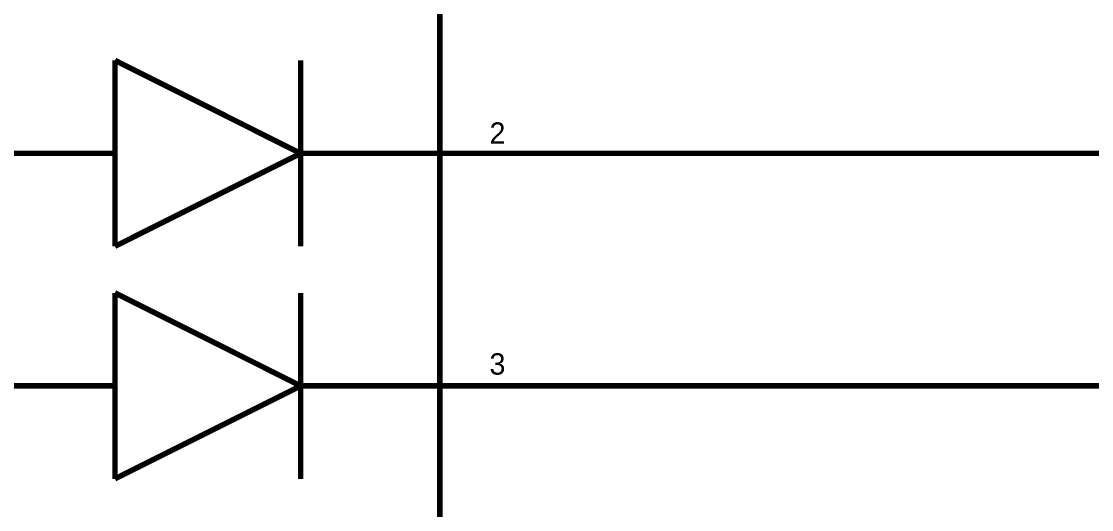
# Model space of a CAD drawing. Header units: millimetres. Extents: x 0 to 420, y 0 to 297.
# Drawn here: x 141.8 to 200.3, y 194 to 220.7 of the extents above; entities that cross this region are included whole.
import ezdxf

# ---------------------------------------------------------------- set-up
doc = ezdxf.new("R2010")
doc.units = ezdxf.units.MM
doc.header["$MEASUREMENT"] = 0
doc.layers.add('Sheet', color=255, linetype='Continuous')

msp = doc.modelspace()

# ---------------------------------------------------------------- linework, layer by layer
at = {"layer": 'Sheet', "color": 0, "const_width": 0.3}
msp.add_lwpolyline([(131.693, 274.418), (164.695, 274.418), (164.695, 167.742), (131.693, 167.742), (131.693, 274.418)], close=True, dxfattribs=at)
for points in [[(157.082, 213.462), (146.932, 218.541)], [(146.932, 218.541), (146.932, 216.002)], [(157.082, 218.541), (157.082, 208.384)], [(146.932, 216.002), (146.932, 208.384)], [(146.932, 213.462), (134.23, 213.462)], [(146.932, 208.384), (157.082, 213.462)], [(157.082, 213.462), (165.715, 213.462)], [(165.234, 213.462), (167.232, 213.462)], [(167.232, 213.462), (237.334, 213.462)], [(157.082, 200.766), (146.932, 205.845)], [(146.932, 205.845), (146.932, 203.306)], [(157.082, 205.845), (157.082, 195.688)], [(146.932, 203.306), (146.932, 195.688)], [(146.932, 200.766), (134.23, 200.766)], [(146.932, 195.688), (157.082, 200.766)], [(157.082, 200.766), (165.715, 200.766)], [(165.234, 200.766), (167.232, 200.766)], [(167.232, 200.766), (217.836, 200.766)]]:
    msp.add_lwpolyline(points, dxfattribs=at)

# ---------------------------------------------------------------- texts
at = {"layer": 'Sheet', "color": 0}
for s, p in [('2', (167.407, 213.988)), ('3', (167.407, 201.379))]:
    msp.add_text(s, height=1.167, dxfattribs=at).set_placement(p)

doc.saveas('drawing.dxf')
